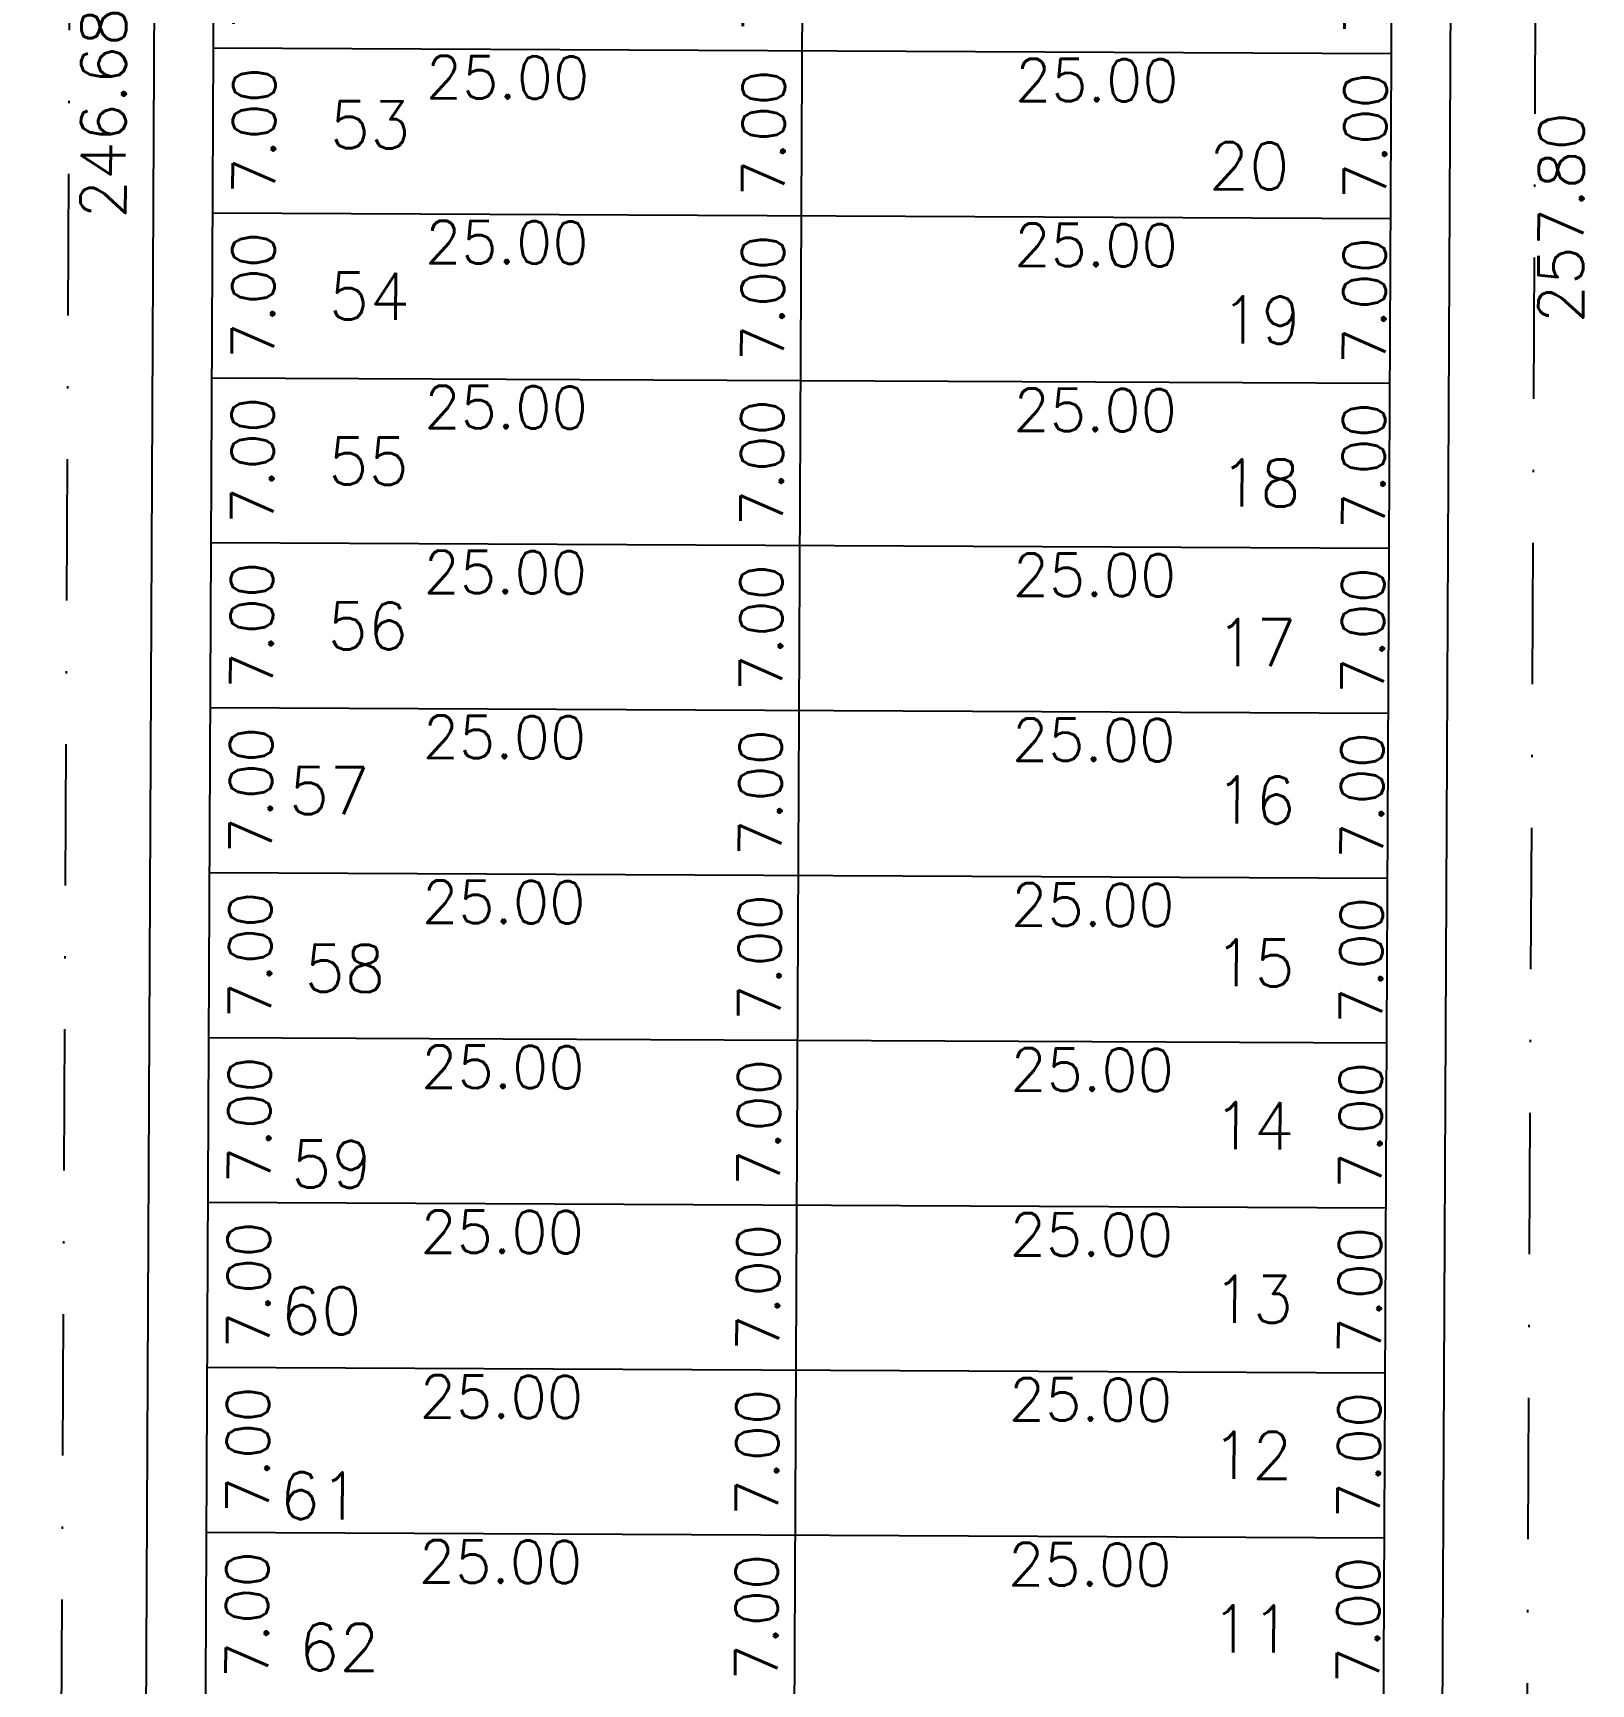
# Model space of a CAD drawing. Header units: millimetres. Extents: x -4430026 to 4783824, y 584 to 9593110.
# Drawn here: x 2548.1 to 2614.2, y 1767.5 to 1837.5 of the extents above; entities that cross this region are included whole.
import ezdxf
from ezdxf.enums import TextEntityAlignment as Align

# ---------------------------------------------------------------- set-up
doc = ezdxf.new("R2010")
doc.units = ezdxf.units.MM
doc.linetypes.add('DASHDOT', pattern=[1, 0.5, -0.25, 0, -0.25])
doc.linetypes.add('HIDDEN2', pattern=[0.1875, 0.125, -0.0625])
for name, color, linetype in [('boundary filipe', 6, 'Continuous'), ('Calçada', 1, 'Continuous'), ('Cota', 8, 'Continuous'), ('COTAS', 8, 'Continuous'), ('Lotes', 2, 'Continuous'), ('Numero de lotes', 5, 'Continuous'), ('Projeção', 8, 'HIDDEN2'), ('QUADRA', 4, 'Continuous')]:
    doc.layers.add(name, color=color, linetype=linetype)
doc.styles.add('arcad1', font='romans.shx')
doc.styles.add('ROMANS', font='romans.shx')
doc.dimstyles.new('BOLA100', dxfattribs={"dimscale": 0, "dimtxt": 1.9, "dimasz": 0.18, "dimexe": 0.18, "dimexo": 0.063, "dimgap": 0, "dimtad": 1, "dimzin": 4, "dimdsep": 46, "dimtxsty": 'ROMANS', "dimcen": 0.09, "dimse1": 1, "dimse2": 1, "dimsd1": 1, "dimsd2": 1, "dimclrt": 256, "dimaunit": 1, "dimadec": 4, "dimazin": 0, "dimtfac": 1.2, "dimtix": 1, "dimtmove": 2, "dimatfit": 3, "dimfxl": 1, "dimtvp": 2, "dimtolj": 1, "dimtzin": 4, "dimarcsym": 0})
doc.dimstyles.get("Standard").update_dxf_attribs({"dimtxt": 0.18, "dimasz": 0.18, "dimexe": 0.18, "dimexo": 0.0625, "dimgap": 0.09, "dimtad": 0, "dimtih": 1, "dimtoh": 1, "dimdec": 4, "dimzin": 0, "dimdsep": 46, "dimtxsty": 'Standard', "dimcen": 0.09, "dimadec": 0, "dimazin": 0, "dimtfac": 1, "dimtdec": 4, "dimtofl": 0, "dimtmove": 0, "dimatfit": 3, "dimfxl": 1, "dimtolj": 1, "dimtzin": 0, "dimarcsym": 0})

# ---------------------------------------------------------------- blocks, each defined once
blk = doc.blocks.new('*D14037')
at = {"layer": 'DEFPOINTS', "color": 0, "linetype": 'ByBlock'}
for p in [(2550.175, 1957.492), (2548.959, 1710.82), (2551.389, 1710.808)]:
    blk.add_point(p, dxfattribs=at)
at = {"layer": 'COTAS', "linetype": 'ByBlock', "insert": (2551.047, 1834.149), "char_height": 1.9, "attachment_point": 5, "rotation": 89.71763, "style": 'ROMANS'}
blk.add_mtext('\\A1;246.68', dxfattribs=at)
blk = doc.blocks.new('*D14038')
at = {"layer": 'DEFPOINTS', "color": 0, "linetype": 'ByBlock'}
for p in [(2612.381, 1958.608), (2611.16, 1700.815), (2613.238, 1700.805)]:
    blk.add_point(p, dxfattribs=at)
at = {"layer": 'COTAS', "linetype": 'ByBlock', "insert": (2612.898, 1829.706), "char_height": 1.9, "attachment_point": 5, "rotation": 89.72858, "style": 'ROMANS'}
blk.add_mtext('\\A1;257.80', dxfattribs=at)
blk = doc.blocks.new('*D8953')
at = {"layer": 'DEFPOINTS', "color": 0}
for p in [(2558.422, 1843.899), (2561.089, 1843.887), (2558.389, 1836.9)]:
    blk.add_point(p, dxfattribs=at)
at = {"layer": 'Cota', "color": 41, "insert": (2557.472, 1840.404), "char_height": 1.8, "attachment_point": 5, "rotation": 89.72858, "style": 'ROMANS'}
blk.add_mtext('\\A1;7.00', dxfattribs=at)
blk = doc.blocks.new('*D8954')
at = {"layer": 'DEFPOINTS', "color": 0}
for p in [(2578.636, 1843.804), (2582.706, 1843.784), (2578.602, 1836.804)]:
    blk.add_point(p, dxfattribs=at)
at = {"layer": 'Cota', "color": 41, "insert": (2579.09, 1840.302), "char_height": 1.8, "attachment_point": 5, "rotation": 89.72858, "style": 'ROMANS'}
blk.add_mtext('\\A1;7.00', dxfattribs=at)
blk = doc.blocks.new('*D8955')
at = {"layer": 'DEFPOINTS', "color": 0}
for p in [(2605.737, 1843.675), (2608.237, 1843.664), (2605.703, 1836.675)]:
    blk.add_point(p, dxfattribs=at)
at = {"layer": 'Cota', "color": 41, "insert": (2604.62, 1840.181), "char_height": 1.8, "attachment_point": 5, "rotation": 89.72858, "style": 'ROMANS'}
blk.add_mtext('\\A1;7.00', dxfattribs=at)
blk = doc.blocks.new('*D8956')
at = {"layer": 'DEFPOINTS', "color": 0}
for p in [(2555.704, 1836.912), (2580.704, 1836.794), (2580.681, 1832)]:
    blk.add_point(p, dxfattribs=at)
at = {"layer": 'Cota', "color": 41, "insert": (2568.198, 1835.659), "char_height": 1.8, "attachment_point": 5, "rotation": 359.72858, "style": 'ROMANS'}
blk.add_mtext('\\A1;25.00', dxfattribs=at)
blk = doc.blocks.new('*D8957')
at = {"layer": 'DEFPOINTS', "color": 0}
for p in [(2580.704, 1836.794), (2605.703, 1836.675), (2605.681, 1831.881)]:
    blk.add_point(p, dxfattribs=at)
at = {"layer": 'Cota', "color": 41, "insert": (2593.198, 1835.54), "char_height": 1.8, "attachment_point": 5, "rotation": 359.72858, "style": 'ROMANS'}
blk.add_mtext('\\A1;25.00', dxfattribs=at)
blk = doc.blocks.new('*D8958')
at = {"layer": 'DEFPOINTS', "color": 0}
for p in [(2558.389, 1836.9), (2561.056, 1836.887), (2558.355, 1829.9)]:
    blk.add_point(p, dxfattribs=at)
at = {"layer": 'Cota', "color": 41, "insert": (2557.439, 1833.404), "char_height": 1.8, "attachment_point": 5, "rotation": 89.72858, "style": 'ROMANS'}
blk.add_mtext('\\A1;7.00', dxfattribs=at)
blk = doc.blocks.new('*D8959')
at = {"layer": 'DEFPOINTS', "color": 0}
for p in [(2578.602, 1836.804), (2582.673, 1836.785), (2578.569, 1829.804)]:
    blk.add_point(p, dxfattribs=at)
at = {"layer": 'Cota', "color": 41, "insert": (2579.057, 1833.302), "char_height": 1.8, "attachment_point": 5, "rotation": 89.72858, "style": 'ROMANS'}
blk.add_mtext('\\A1;7.00', dxfattribs=at)
blk = doc.blocks.new('*D8960')
at = {"layer": 'DEFPOINTS', "color": 0}
for p in [(2605.703, 1836.675), (2608.203, 1836.664), (2605.67, 1829.676)]:
    blk.add_point(p, dxfattribs=at)
at = {"layer": 'Cota', "color": 41, "insert": (2604.587, 1833.181), "char_height": 1.8, "attachment_point": 5, "rotation": 89.72858, "style": 'ROMANS'}
blk.add_mtext('\\A1;7.00', dxfattribs=at)
blk = doc.blocks.new('*D8961')
at = {"layer": 'DEFPOINTS', "color": 0}
for p in [(2555.671, 1829.912), (2580.671, 1829.794), (2580.648, 1825)]:
    blk.add_point(p, dxfattribs=at)
at = {"layer": 'Cota', "color": 41, "insert": (2568.165, 1828.659), "char_height": 1.8, "attachment_point": 5, "rotation": 359.72858, "style": 'ROMANS'}
blk.add_mtext('\\A1;25.00', dxfattribs=at)
blk = doc.blocks.new('*D8962')
at = {"layer": 'DEFPOINTS', "color": 0}
for p in [(2580.671, 1829.794), (2605.67, 1829.676), (2605.648, 1824.881)]:
    blk.add_point(p, dxfattribs=at)
at = {"layer": 'Cota', "color": 41, "insert": (2593.165, 1828.541), "char_height": 1.8, "attachment_point": 5, "rotation": 359.72858, "style": 'ROMANS'}
blk.add_mtext('\\A1;25.00', dxfattribs=at)
blk = doc.blocks.new('*D8963')
at = {"layer": 'DEFPOINTS', "color": 0}
for p in [(2558.355, 1829.9), (2561.023, 1829.887), (2558.322, 1822.9)]:
    blk.add_point(p, dxfattribs=at)
at = {"layer": 'Cota', "color": 41, "insert": (2557.406, 1826.404), "char_height": 1.8, "attachment_point": 5, "rotation": 89.72858, "style": 'ROMANS'}
blk.add_mtext('\\A1;7.00', dxfattribs=at)
blk = doc.blocks.new('*D8964')
at = {"layer": 'DEFPOINTS', "color": 0}
for p in [(2578.569, 1829.804), (2582.64, 1829.785), (2578.536, 1822.804)]:
    blk.add_point(p, dxfattribs=at)
at = {"layer": 'Cota', "color": 41, "insert": (2579.024, 1826.302), "char_height": 1.8, "attachment_point": 5, "rotation": 89.72858, "style": 'ROMANS'}
blk.add_mtext('\\A1;7.00', dxfattribs=at)
blk = doc.blocks.new('*D8965')
at = {"layer": 'DEFPOINTS', "color": 0}
for p in [(2605.67, 1829.676), (2608.17, 1829.664), (2605.637, 1822.676)]:
    blk.add_point(p, dxfattribs=at)
at = {"layer": 'Cota', "color": 41, "insert": (2604.554, 1826.181), "char_height": 1.8, "attachment_point": 5, "rotation": 89.72858, "style": 'ROMANS'}
blk.add_mtext('\\A1;7.00', dxfattribs=at)
blk = doc.blocks.new('*D8966')
at = {"layer": 'DEFPOINTS', "color": 0}
for p in [(2555.638, 1822.912), (2580.637, 1822.794), (2580.615, 1818)]:
    blk.add_point(p, dxfattribs=at)
at = {"layer": 'Cota', "color": 41, "insert": (2568.132, 1821.659), "char_height": 1.8, "attachment_point": 5, "rotation": 359.72858, "style": 'ROMANS'}
blk.add_mtext('\\A1;25.00', dxfattribs=at)
blk = doc.blocks.new('*D8967')
at = {"layer": 'DEFPOINTS', "color": 0}
for p in [(2580.637, 1822.794), (2605.637, 1822.676), (2605.614, 1817.881)]:
    blk.add_point(p, dxfattribs=at)
at = {"layer": 'Cota', "color": 41, "insert": (2593.132, 1821.541), "char_height": 1.8, "attachment_point": 5, "rotation": 359.72858, "style": 'ROMANS'}
blk.add_mtext('\\A1;25.00', dxfattribs=at)
blk = doc.blocks.new('*D8968')
at = {"layer": 'DEFPOINTS', "color": 0}
for p in [(2558.322, 1822.9), (2560.989, 1822.887), (2558.289, 1815.9)]:
    blk.add_point(p, dxfattribs=at)
at = {"layer": 'Cota', "color": 41, "insert": (2557.373, 1819.404), "char_height": 1.8, "attachment_point": 5, "rotation": 89.72858, "style": 'ROMANS'}
blk.add_mtext('\\A1;7.00', dxfattribs=at)
blk = doc.blocks.new('*D8969')
at = {"layer": 'DEFPOINTS', "color": 0}
for p in [(2578.536, 1822.804), (2582.607, 1822.785), (2578.503, 1815.804)]:
    blk.add_point(p, dxfattribs=at)
at = {"layer": 'Cota', "color": 41, "insert": (2578.99, 1819.302), "char_height": 1.8, "attachment_point": 5, "rotation": 89.72858, "style": 'ROMANS'}
blk.add_mtext('\\A1;7.00', dxfattribs=at)
blk = doc.blocks.new('*D8970')
at = {"layer": 'DEFPOINTS', "color": 0}
for p in [(2605.637, 1822.676), (2608.137, 1822.664), (2605.604, 1815.676)]:
    blk.add_point(p, dxfattribs=at)
at = {"layer": 'Cota', "color": 41, "insert": (2604.521, 1819.181), "char_height": 1.8, "attachment_point": 5, "rotation": 89.72858, "style": 'ROMANS'}
blk.add_mtext('\\A1;7.00', dxfattribs=at)
blk = doc.blocks.new('*D8971')
at = {"layer": 'DEFPOINTS', "color": 0}
for p in [(2555.605, 1815.913), (2580.604, 1815.794), (2580.582, 1811)]:
    blk.add_point(p, dxfattribs=at)
at = {"layer": 'Cota', "color": 41, "insert": (2568.099, 1814.659), "char_height": 1.8, "attachment_point": 5, "rotation": 359.72858, "style": 'ROMANS'}
blk.add_mtext('\\A1;25.00', dxfattribs=at)
blk = doc.blocks.new('*D8972')
at = {"layer": 'DEFPOINTS', "color": 0}
for p in [(2580.604, 1815.794), (2605.604, 1815.676), (2605.581, 1810.882)]:
    blk.add_point(p, dxfattribs=at)
at = {"layer": 'Cota', "color": 41, "insert": (2593.098, 1814.541), "char_height": 1.8, "attachment_point": 5, "rotation": 359.72858, "style": 'ROMANS'}
blk.add_mtext('\\A1;25.00', dxfattribs=at)
blk = doc.blocks.new('*D8973')
at = {"layer": 'DEFPOINTS', "color": 0}
for p in [(2558.289, 1815.9), (2560.956, 1815.887), (2558.256, 1808.9)]:
    blk.add_point(p, dxfattribs=at)
at = {"layer": 'Cota', "color": 41, "insert": (2557.34, 1812.404), "char_height": 1.8, "attachment_point": 5, "rotation": 89.72858, "style": 'ROMANS'}
blk.add_mtext('\\A1;7.00', dxfattribs=at)
blk = doc.blocks.new('*D8974')
at = {"layer": 'DEFPOINTS', "color": 0}
for p in [(2578.503, 1815.804), (2582.574, 1815.785), (2578.47, 1808.804)]:
    blk.add_point(p, dxfattribs=at)
at = {"layer": 'Cota', "color": 41, "insert": (2578.957, 1812.302), "char_height": 1.8, "attachment_point": 5, "rotation": 89.72858, "style": 'ROMANS'}
blk.add_mtext('\\A1;7.00', dxfattribs=at)
blk = doc.blocks.new('*D8975')
at = {"layer": 'DEFPOINTS', "color": 0}
for p in [(2605.604, 1815.676), (2608.104, 1815.664), (2605.571, 1808.676)]:
    blk.add_point(p, dxfattribs=at)
at = {"layer": 'Cota', "color": 41, "insert": (2604.487, 1812.181), "char_height": 1.8, "attachment_point": 5, "rotation": 89.72858, "style": 'ROMANS'}
blk.add_mtext('\\A1;7.00', dxfattribs=at)
blk = doc.blocks.new('*D8976')
at = {"layer": 'DEFPOINTS', "color": 0}
for p in [(2555.571, 1808.913), (2580.571, 1808.794), (2580.548, 1804)]:
    blk.add_point(p, dxfattribs=at)
at = {"layer": 'Cota', "color": 41, "insert": (2568.066, 1807.659), "char_height": 1.8, "attachment_point": 5, "rotation": 359.72858, "style": 'ROMANS'}
blk.add_mtext('\\A1;25.00', dxfattribs=at)
blk = doc.blocks.new('*D8977')
at = {"layer": 'DEFPOINTS', "color": 0}
for p in [(2580.571, 1808.794), (2605.571, 1808.676), (2605.548, 1803.882)]:
    blk.add_point(p, dxfattribs=at)
at = {"layer": 'Cota', "color": 41, "insert": (2593.065, 1807.541), "char_height": 1.8, "attachment_point": 5, "rotation": 359.72858, "style": 'ROMANS'}
blk.add_mtext('\\A1;25.00', dxfattribs=at)
blk = doc.blocks.new('*D8978')
at = {"layer": 'DEFPOINTS', "color": 0}
for p in [(2558.256, 1808.9), (2560.923, 1808.887), (2558.223, 1801.9)]:
    blk.add_point(p, dxfattribs=at)
at = {"layer": 'Cota', "color": 41, "insert": (2557.307, 1805.404), "char_height": 1.8, "attachment_point": 5, "rotation": 89.72858, "style": 'ROMANS'}
blk.add_mtext('\\A1;7.00', dxfattribs=at)
blk = doc.blocks.new('*D8979')
at = {"layer": 'DEFPOINTS', "color": 0}
for p in [(2578.47, 1808.804), (2582.541, 1808.785), (2578.437, 1801.804)]:
    blk.add_point(p, dxfattribs=at)
at = {"layer": 'Cota', "color": 41, "insert": (2578.924, 1805.302), "char_height": 1.8, "attachment_point": 5, "rotation": 89.72858, "style": 'ROMANS'}
blk.add_mtext('\\A1;7.00', dxfattribs=at)
blk = doc.blocks.new('*D8980')
at = {"layer": 'DEFPOINTS', "color": 0}
for p in [(2605.571, 1808.676), (2608.071, 1808.664), (2605.538, 1801.676)]:
    blk.add_point(p, dxfattribs=at)
at = {"layer": 'Cota', "color": 41, "insert": (2604.454, 1805.181), "char_height": 1.8, "attachment_point": 5, "rotation": 89.72858, "style": 'ROMANS'}
blk.add_mtext('\\A1;7.00', dxfattribs=at)
blk = doc.blocks.new('*D8981')
at = {"layer": 'DEFPOINTS', "color": 0}
for p in [(2555.538, 1801.913), (2580.538, 1801.794), (2580.515, 1797)]:
    blk.add_point(p, dxfattribs=at)
at = {"layer": 'Cota', "color": 41, "insert": (2568.032, 1800.659), "char_height": 1.8, "attachment_point": 5, "rotation": 359.72858, "style": 'ROMANS'}
blk.add_mtext('\\A1;25.00', dxfattribs=at)
blk = doc.blocks.new('*D8982')
at = {"layer": 'DEFPOINTS', "color": 0}
for p in [(2580.538, 1801.794), (2605.538, 1801.676), (2605.515, 1796.882)]:
    blk.add_point(p, dxfattribs=at)
at = {"layer": 'Cota', "color": 41, "insert": (2593.032, 1800.541), "char_height": 1.8, "attachment_point": 5, "rotation": 359.72858, "style": 'ROMANS'}
blk.add_mtext('\\A1;25.00', dxfattribs=at)
blk = doc.blocks.new('*D8983')
at = {"layer": 'DEFPOINTS', "color": 0}
for p in [(2558.223, 1801.9), (2560.89, 1801.887), (2558.19, 1794.9)]:
    blk.add_point(p, dxfattribs=at)
at = {"layer": 'Cota', "color": 41, "insert": (2557.273, 1798.404), "char_height": 1.8, "attachment_point": 5, "rotation": 89.72858, "style": 'ROMANS'}
blk.add_mtext('\\A1;7.00', dxfattribs=at)
blk = doc.blocks.new('*D8984')
at = {"layer": 'DEFPOINTS', "color": 0}
for p in [(2578.437, 1801.804), (2582.507, 1801.785), (2578.403, 1794.804)]:
    blk.add_point(p, dxfattribs=at)
at = {"layer": 'Cota', "color": 41, "insert": (2578.891, 1798.302), "char_height": 1.8, "attachment_point": 5, "rotation": 89.72858, "style": 'ROMANS'}
blk.add_mtext('\\A1;7.00', dxfattribs=at)
blk = doc.blocks.new('*D8985')
at = {"layer": 'DEFPOINTS', "color": 0}
for p in [(2605.538, 1801.676), (2608.038, 1801.664), (2605.504, 1794.676)]:
    blk.add_point(p, dxfattribs=at)
at = {"layer": 'Cota', "color": 41, "insert": (2604.421, 1798.181), "char_height": 1.8, "attachment_point": 5, "rotation": 89.72858, "style": 'ROMANS'}
blk.add_mtext('\\A1;7.00', dxfattribs=at)
blk = doc.blocks.new('*D8986')
at = {"layer": 'DEFPOINTS', "color": 0}
for p in [(2555.505, 1794.913), (2580.505, 1794.794), (2580.482, 1790)]:
    blk.add_point(p, dxfattribs=at)
at = {"layer": 'Cota', "color": 41, "insert": (2567.999, 1793.659), "char_height": 1.8, "attachment_point": 5, "rotation": 359.72858, "style": 'ROMANS'}
blk.add_mtext('\\A1;25.00', dxfattribs=at)
blk = doc.blocks.new('*D8987')
at = {"layer": 'DEFPOINTS', "color": 0}
for p in [(2580.505, 1794.794), (2605.504, 1794.676), (2605.482, 1789.882)]:
    blk.add_point(p, dxfattribs=at)
at = {"layer": 'Cota', "color": 41, "insert": (2592.999, 1793.541), "char_height": 1.8, "attachment_point": 5, "rotation": 359.72858, "style": 'ROMANS'}
blk.add_mtext('\\A1;25.00', dxfattribs=at)
blk = doc.blocks.new('*D8988')
at = {"layer": 'DEFPOINTS', "color": 0}
for p in [(2558.19, 1794.9), (2560.857, 1794.887), (2558.157, 1787.9)]:
    blk.add_point(p, dxfattribs=at)
at = {"layer": 'Cota', "color": 41, "insert": (2557.24, 1791.405), "char_height": 1.8, "attachment_point": 5, "rotation": 89.72858, "style": 'ROMANS'}
blk.add_mtext('\\A1;7.00', dxfattribs=at)
blk = doc.blocks.new('*D8989')
at = {"layer": 'DEFPOINTS', "color": 0}
for p in [(2578.403, 1794.804), (2582.474, 1794.785), (2578.37, 1787.804)]:
    blk.add_point(p, dxfattribs=at)
at = {"layer": 'Cota', "color": 41, "insert": (2578.858, 1791.302), "char_height": 1.8, "attachment_point": 5, "rotation": 89.72858, "style": 'ROMANS'}
blk.add_mtext('\\A1;7.00', dxfattribs=at)
blk = doc.blocks.new('*D8990')
at = {"layer": 'DEFPOINTS', "color": 0}
for p in [(2605.504, 1794.676), (2608.004, 1794.664), (2605.471, 1787.676)]:
    blk.add_point(p, dxfattribs=at)
at = {"layer": 'Cota', "color": 41, "insert": (2604.388, 1791.181), "char_height": 1.8, "attachment_point": 5, "rotation": 89.72858, "style": 'ROMANS'}
blk.add_mtext('\\A1;7.00', dxfattribs=at)
blk = doc.blocks.new('*D8991')
at = {"layer": 'DEFPOINTS', "color": 0}
for p in [(2555.472, 1787.913), (2580.472, 1787.794), (2580.449, 1783)]:
    blk.add_point(p, dxfattribs=at)
at = {"layer": 'Cota', "color": 41, "insert": (2567.966, 1786.659), "char_height": 1.8, "attachment_point": 5, "rotation": 359.72858, "style": 'ROMANS'}
blk.add_mtext('\\A1;25.00', dxfattribs=at)
blk = doc.blocks.new('*D8992')
at = {"layer": 'DEFPOINTS', "color": 0}
for p in [(2580.472, 1787.794), (2605.471, 1787.676), (2605.449, 1782.882)]:
    blk.add_point(p, dxfattribs=at)
at = {"layer": 'Cota', "color": 41, "insert": (2592.966, 1786.541), "char_height": 1.8, "attachment_point": 5, "rotation": 359.72858, "style": 'ROMANS'}
blk.add_mtext('\\A1;25.00', dxfattribs=at)
blk = doc.blocks.new('*D8993')
at = {"layer": 'DEFPOINTS', "color": 0}
for p in [(2558.157, 1787.9), (2560.824, 1787.887), (2558.123, 1780.9)]:
    blk.add_point(p, dxfattribs=at)
at = {"layer": 'Cota', "color": 41, "insert": (2557.207, 1784.405), "char_height": 1.8, "attachment_point": 5, "rotation": 89.72858, "style": 'ROMANS'}
blk.add_mtext('\\A1;7.00', dxfattribs=at)
blk = doc.blocks.new('*D8994')
at = {"layer": 'DEFPOINTS', "color": 0}
for p in [(2578.37, 1787.804), (2582.441, 1787.785), (2578.337, 1780.804)]:
    blk.add_point(p, dxfattribs=at)
at = {"layer": 'Cota', "color": 41, "insert": (2578.825, 1784.302), "char_height": 1.8, "attachment_point": 5, "rotation": 89.72858, "style": 'ROMANS'}
blk.add_mtext('\\A1;7.00', dxfattribs=at)
blk = doc.blocks.new('*D8995')
at = {"layer": 'DEFPOINTS', "color": 0}
for p in [(2605.471, 1787.676), (2607.971, 1787.664), (2605.438, 1780.676)]:
    blk.add_point(p, dxfattribs=at)
at = {"layer": 'Cota', "color": 41, "insert": (2604.355, 1784.181), "char_height": 1.8, "attachment_point": 5, "rotation": 89.72858, "style": 'ROMANS'}
blk.add_mtext('\\A1;7.00', dxfattribs=at)
blk = doc.blocks.new('*D8996')
at = {"layer": 'DEFPOINTS', "color": 0}
for p in [(2555.439, 1780.913), (2580.438, 1780.794), (2580.416, 1776)]:
    blk.add_point(p, dxfattribs=at)
at = {"layer": 'Cota', "color": 41, "insert": (2567.933, 1779.66), "char_height": 1.8, "attachment_point": 5, "rotation": 359.72858, "style": 'ROMANS'}
blk.add_mtext('\\A1;25.00', dxfattribs=at)
blk = doc.blocks.new('*D8997')
at = {"layer": 'DEFPOINTS', "color": 0}
for p in [(2580.438, 1780.794), (2605.438, 1780.676), (2605.415, 1775.882)]:
    blk.add_point(p, dxfattribs=at)
at = {"layer": 'Cota', "color": 41, "insert": (2592.933, 1779.541), "char_height": 1.8, "attachment_point": 5, "rotation": 359.72858, "style": 'ROMANS'}
blk.add_mtext('\\A1;25.00', dxfattribs=at)
blk = doc.blocks.new('*D8998')
at = {"layer": 'DEFPOINTS', "color": 0}
for p in [(2558.123, 1780.9), (2560.79, 1780.888), (2558.09, 1773.9)]:
    blk.add_point(p, dxfattribs=at)
at = {"layer": 'Cota', "color": 41, "insert": (2557.174, 1777.405), "char_height": 1.8, "attachment_point": 5, "rotation": 89.72858, "style": 'ROMANS'}
blk.add_mtext('\\A1;7.00', dxfattribs=at)
blk = doc.blocks.new('*D8999')
at = {"layer": 'DEFPOINTS', "color": 0}
for p in [(2578.337, 1780.804), (2582.408, 1780.785), (2578.304, 1773.805)]:
    blk.add_point(p, dxfattribs=at)
at = {"layer": 'Cota', "color": 41, "insert": (2578.791, 1777.302), "char_height": 1.8, "attachment_point": 5, "rotation": 89.72858, "style": 'ROMANS'}
blk.add_mtext('\\A1;7.00', dxfattribs=at)
blk = doc.blocks.new('*D9000')
at = {"layer": 'DEFPOINTS', "color": 0}
for p in [(2605.438, 1780.676), (2607.938, 1780.664), (2605.405, 1773.676)]:
    blk.add_point(p, dxfattribs=at)
at = {"layer": 'Cota', "color": 41, "insert": (2604.322, 1777.181), "char_height": 1.8, "attachment_point": 5, "rotation": 89.72858, "style": 'ROMANS'}
blk.add_mtext('\\A1;7.00', dxfattribs=at)
blk = doc.blocks.new('*D9001')
at = {"layer": 'DEFPOINTS', "color": 0}
for p in [(2555.406, 1773.913), (2580.405, 1773.795), (2580.383, 1769)]:
    blk.add_point(p, dxfattribs=at)
at = {"layer": 'Cota', "color": 41, "insert": (2567.9, 1772.66), "char_height": 1.8, "attachment_point": 5, "rotation": 359.72858, "style": 'ROMANS'}
blk.add_mtext('\\A1;25.00', dxfattribs=at)
blk = doc.blocks.new('*D9002')
at = {"layer": 'DEFPOINTS', "color": 0}
for p in [(2580.405, 1773.795), (2605.405, 1773.676), (2605.382, 1768.882)]:
    blk.add_point(p, dxfattribs=at)
at = {"layer": 'Cota', "color": 41, "insert": (2592.899, 1772.541), "char_height": 1.8, "attachment_point": 5, "rotation": 359.72858, "style": 'ROMANS'}
blk.add_mtext('\\A1;25.00', dxfattribs=at)
blk = doc.blocks.new('*D9003')
at = {"layer": 'DEFPOINTS', "color": 0}
for p in [(2558.09, 1773.9), (2560.757, 1773.888), (2558.057, 1766.9)]:
    blk.add_point(p, dxfattribs=at)
at = {"layer": 'Cota', "color": 41, "insert": (2557.141, 1770.405), "char_height": 1.8, "attachment_point": 5, "rotation": 89.72858, "style": 'ROMANS'}
blk.add_mtext('\\A1;7.00', dxfattribs=at)
blk = doc.blocks.new('*D9004')
at = {"layer": 'DEFPOINTS', "color": 0}
for p in [(2578.304, 1773.805), (2582.375, 1773.785), (2578.271, 1766.805)]:
    blk.add_point(p, dxfattribs=at)
at = {"layer": 'Cota', "color": 41, "insert": (2578.758, 1770.302), "char_height": 1.8, "attachment_point": 5, "rotation": 89.72858, "style": 'ROMANS'}
blk.add_mtext('\\A1;7.00', dxfattribs=at)
blk = doc.blocks.new('*D9005')
at = {"layer": 'DEFPOINTS', "color": 0}
for p in [(2605.405, 1773.676), (2607.905, 1773.664), (2605.372, 1766.676)]:
    blk.add_point(p, dxfattribs=at)
at = {"layer": 'Cota', "color": 41, "insert": (2604.288, 1770.181), "char_height": 1.8, "attachment_point": 5, "rotation": 89.72858, "style": 'ROMANS'}
blk.add_mtext('\\A1;7.00', dxfattribs=at)

msp = doc.modelspace()

# ---------------------------------------------------------------- linework, layer by layer
at = {"layer": 'boundary filipe', "linetype": 'ByBlock', "elevation": 2.439}
msp.add_lwpolyline([(2555.132, 1716.215), (2605.112, 1711.873), (2606.252, 1952.397), (2556.247, 1951.5)], close=True, dxfattribs=at)
at = {"layer": 'Calçada'}
for p, q in [((2607.63, 1715.638, 2.439), (2608.735, 1948.805, 2.439)), ((2552.647, 1719.431, 2.439), (2553.731, 1948.091, 2.439))]:
    msp.add_line(p, q, dxfattribs=at)
at = {"layer": 'Lotes'}
for p, q in [((2580.239, 1738.795, 2.439), (2581.249, 1951.949, 2.439)), ((2555.704, 1836.912, 2.439), (2605.703, 1836.675, 2.439)), ((2555.671, 1829.912, 2.439), (2605.67, 1829.676, 2.439)), ((2555.638, 1822.912, 2.439), (2605.637, 1822.676, 2.439)), ((2555.605, 1815.913, 2.439), (2605.604, 1815.676, 2.439)), ((2555.571, 1808.913, 2.439), (2605.571, 1808.676, 2.439)), ((2555.538, 1801.913, 2.439), (2605.538, 1801.676, 2.439)), ((2555.505, 1794.913, 2.439), (2605.504, 1794.676, 2.439)), ((2555.472, 1787.913, 2.439), (2605.471, 1787.676, 2.439)), ((2555.439, 1780.913, 2.439), (2605.438, 1780.676, 2.439)), ((2555.406, 1773.913, 2.439), (2605.405, 1773.676, 2.439))]:
    msp.add_line(p, q, dxfattribs=at)
at = {"layer": 'Projeção', "linetype": 'DASHDOT', "ltscale": 12}
for p, q in [((2548.06, 1510.963, 2.439), (2550.195, 1961.633, 2.439)), ((2610.244, 1507.413, 2.439), (2612.381, 1958.608, 2.439))]:
    msp.add_line(p, q, dxfattribs=at)
at = {"layer": 'QUADRA', "linetype": 'ByBlock', "elevation": 2.439}
msp.add_lwpolyline([(2605.112, 1711.873), (2606.252, 1952.397), (2556.247, 1951.5), (2555.132, 1716.215, 0.003275)], format="xyb", close=True, dxfattribs=at)

# ---------------------------------------------------------------- texts
at = {"layer": 'Numero de lotes', "style": 'arcad1'}
for s, p in [('53', (2562.365, 1833.649, 2.439)), ('20', (2599.664, 1831.905, 2.439)), ('54', (2562.33, 1826.375, 2.439)), ('19', (2600.162, 1825.358, 2.439)), ('55', (2562.297, 1819.375, 2.439)), ('18', (2600.129, 1818.448, 2.439)), ('56', (2562.264, 1812.375, 2.439)), ('17', (2599.953, 1811.667, 2.439)), ('57', (2560.632, 1805.384, 2.439)), ('16', (2599.921, 1804.987, 2.439)), ('58', (2561.294, 1797.844, 2.439)), ('15', (2599.888, 1798.077, 2.439)), ('14', (2599.856, 1791.167, 2.439)), ('59', (2560.731, 1789.532, 2.439)), ('13', (2599.821, 1783.796, 2.439)), ('60', (2560.279, 1783.312, 2.439)), ('12', (2599.789, 1777.177, 2.439)), ('61', (2560.237, 1775.456, 2.439)), ('11', (2599.755, 1769.806, 2.439)), ('62', (2561.052, 1769.032, 2.439))]:
    msp.add_text(s, height=2, rotation=359.72858, dxfattribs=at).set_placement(p, align=Align.MIDDLE_CENTER)

# ---------------------------------------------------------------- dimensions: what is measured, and where the dimension line sits
at = {"layer": 'Cota'}
for p1, p2, distance, picture, middle in [((2558.389, 1836.9, 2.439), (2558.422, 1843.899, 2.439), -2.667, '*D8953', (2557.472, 1840.404, 2.439)), ((2578.602, 1836.804, 2.439), (2578.636, 1843.804, 2.439), -4.071, '*D8954', (2579.09, 1840.302, 2.439)), ((2605.703, 1836.675, 2.439), (2605.737, 1843.675, 2.439), -2.5, '*D8955', (2604.62, 1840.181, 2.439)), ((2555.704, 1836.912, 2.439), (2580.704, 1836.794, 2.439), -4.794, '*D8956', (2568.198, 1835.659, 2.439)), ((2558.355, 1829.9, 2.439), (2558.389, 1836.9, 2.439), -2.667, '*D8958', (2557.439, 1833.404, 2.439)), ((2578.569, 1829.804, 2.439), (2578.602, 1836.804, 2.439), -4.071, '*D8959', (2579.057, 1833.302, 2.439)), ((2605.67, 1829.676, 2.439), (2605.703, 1836.675, 2.439), -2.5, '*D8960', (2604.587, 1833.181, 2.439)), ((2555.671, 1829.912, 2.439), (2580.671, 1829.794, 2.439), -4.794, '*D8961', (2568.165, 1828.659, 2.439)), ((2558.322, 1822.9, 2.439), (2558.355, 1829.9, 2.439), -2.667, '*D8963', (2557.406, 1826.404, 2.439)), ((2578.536, 1822.804, 2.439), (2578.569, 1829.804, 2.439), -4.071, '*D8964', (2579.024, 1826.302, 2.439)), ((2605.637, 1822.676, 2.439), (2605.67, 1829.676, 2.439), -2.5, '*D8965', (2604.554, 1826.181, 2.439)), ((2555.638, 1822.912, 2.439), (2580.637, 1822.794, 2.439), -4.794, '*D8966', (2568.132, 1821.659, 2.439)), ((2558.289, 1815.9, 2.439), (2558.322, 1822.9, 2.439), -2.667, '*D8968', (2557.373, 1819.404, 2.439)), ((2578.503, 1815.804, 2.439), (2578.536, 1822.804, 2.439), -4.071, '*D8969', (2578.99, 1819.302, 2.439)), ((2605.604, 1815.676, 2.439), (2605.637, 1822.676, 2.439), -2.5, '*D8970', (2604.521, 1819.181, 2.439)), ((2555.605, 1815.913, 2.439), (2580.604, 1815.794, 2.439), -4.794, '*D8971', (2568.099, 1814.659, 2.439)), ((2558.256, 1808.9, 2.439), (2558.289, 1815.9, 2.439), -2.667, '*D8973', (2557.34, 1812.404, 2.439)), ((2578.47, 1808.804, 2.439), (2578.503, 1815.804, 2.439), -4.071, '*D8974', (2578.957, 1812.302, 2.439)), ((2605.571, 1808.676, 2.439), (2605.604, 1815.676, 2.439), -2.5, '*D8975', (2604.487, 1812.181, 2.439)), ((2555.571, 1808.913, 2.439), (2580.571, 1808.794, 2.439), -4.794, '*D8976', (2568.066, 1807.659, 2.439)), ((2558.223, 1801.9, 2.439), (2558.256, 1808.9, 2.439), -2.667, '*D8978', (2557.307, 1805.404, 2.439)), ((2578.437, 1801.804, 2.439), (2578.47, 1808.804, 2.439), -4.071, '*D8979', (2578.924, 1805.302, 2.439)), ((2605.538, 1801.676, 2.439), (2605.571, 1808.676, 2.439), -2.5, '*D8980', (2604.454, 1805.181, 2.439)), ((2555.538, 1801.913, 2.439), (2580.538, 1801.794, 2.439), -4.794, '*D8981', (2568.032, 1800.659, 2.439)), ((2558.19, 1794.9, 2.439), (2558.223, 1801.9, 2.439), -2.667, '*D8983', (2557.273, 1798.404, 2.439)), ((2578.403, 1794.804, 2.439), (2578.437, 1801.804, 2.439), -4.071, '*D8984', (2578.891, 1798.302, 2.439)), ((2605.504, 1794.676, 2.439), (2605.538, 1801.676, 2.439), -2.5, '*D8985', (2604.421, 1798.181, 2.439)), ((2555.505, 1794.913, 2.439), (2580.505, 1794.794, 2.439), -4.794, '*D8986', (2567.999, 1793.659, 2.439)), ((2558.157, 1787.9, 2.439), (2558.19, 1794.9, 2.439), -2.667, '*D8988', (2557.24, 1791.405, 2.439)), ((2578.37, 1787.804, 2.439), (2578.403, 1794.804, 2.439), -4.071, '*D8989', (2578.858, 1791.302, 2.439)), ((2605.471, 1787.676, 2.439), (2605.504, 1794.676, 2.439), -2.5, '*D8990', (2604.388, 1791.181, 2.439)), ((2555.472, 1787.913, 2.439), (2580.472, 1787.794, 2.439), -4.794, '*D8991', (2567.966, 1786.659, 2.439)), ((2558.123, 1780.9, 2.439), (2558.157, 1787.9, 2.439), -2.667, '*D8993', (2557.207, 1784.405, 2.439)), ((2578.337, 1780.804, 2.439), (2578.37, 1787.804, 2.439), -4.071, '*D8994', (2578.825, 1784.302, 2.439)), ((2605.438, 1780.676, 2.439), (2605.471, 1787.676, 2.439), -2.5, '*D8995', (2604.355, 1784.181, 2.439)), ((2555.439, 1780.913, 2.439), (2580.438, 1780.794, 2.439), -4.794, '*D8996', (2567.933, 1779.66, 2.439)), ((2558.09, 1773.9, 2.439), (2558.123, 1780.9, 2.439), -2.667, '*D8998', (2557.174, 1777.405, 2.439)), ((2578.304, 1773.805, 2.439), (2578.337, 1780.804, 2.439), -4.071, '*D8999', (2578.791, 1777.302, 2.439)), ((2605.405, 1773.676, 2.439), (2605.438, 1780.676, 2.439), -2.5, '*D9000', (2604.322, 1777.181, 2.439)), ((2555.406, 1773.913, 2.439), (2580.405, 1773.795, 2.439), -4.794, '*D9001', (2567.9, 1772.66, 2.439)), ((2558.057, 1766.9, 2.439), (2558.09, 1773.9, 2.439), -2.667, '*D9003', (2557.141, 1770.405, 2.439)), ((2578.271, 1766.805, 2.439), (2578.304, 1773.805, 2.439), -4.071, '*D9004', (2578.758, 1770.302, 2.439)), ((2605.372, 1766.676, 2.439), (2605.405, 1773.676, 2.439), -2.5, '*D9005', (2604.288, 1770.181, 2.439))]:
    dim = msp.add_aligned_dim(p1=p1, p2=p2, distance=distance, dimstyle='Standard', override={"dimtxt": 1.8, "dimexo": 0.063, "dimgap": 0, "dimtih": 0, "dimtoh": 0, "dimdec": 2, "dimzin": 4, "dimtxsty": 'ROMANS', "dimse1": 1, "dimse2": 1, "dimsd1": 1, "dimsd2": 1, "dimclrt": 41, "dimtfac": 1.2, "dimtdec": 2, "dimtix": 1, "dimtofl": 1, "dimtmove": 2, "dimfxl": 0.18, "dimfxlon": 1, "dimtvp": 2, "dimtzin": 4}, dxfattribs=at)
    dim.commit()
    dim.dimension.update_dxf_attribs({"geometry": picture, "text_midpoint": middle})
for base, p1, p2, picture, middle in [((2605.681, 1831.881, 2.439), (2580.704, 1836.794, 2.439), (2605.703, 1836.675, 2.439), '*D8957', (2593.198, 1835.54, 2.439)), ((2605.648, 1824.881, 2.439), (2580.671, 1829.794, 2.439), (2605.67, 1829.676, 2.439), '*D8962', (2593.165, 1828.541, 2.439)), ((2605.614, 1817.881, 2.439), (2580.637, 1822.794, 2.439), (2605.637, 1822.676, 2.439), '*D8967', (2593.132, 1821.541, 2.439)), ((2605.581, 1810.882, 2.439), (2580.604, 1815.794, 2.439), (2605.604, 1815.676, 2.439), '*D8972', (2593.098, 1814.541, 2.439)), ((2605.548, 1803.882, 2.439), (2580.571, 1808.794, 2.439), (2605.571, 1808.676, 2.439), '*D8977', (2593.065, 1807.541, 2.439)), ((2605.515, 1796.882, 2.439), (2580.538, 1801.794, 2.439), (2605.538, 1801.676, 2.439), '*D8982', (2593.032, 1800.541, 2.439)), ((2605.482, 1789.882, 2.439), (2580.505, 1794.794, 2.439), (2605.504, 1794.676, 2.439), '*D8987', (2592.999, 1793.541, 2.439)), ((2605.449, 1782.882, 2.439), (2580.472, 1787.794, 2.439), (2605.471, 1787.676, 2.439), '*D8992', (2592.966, 1786.541, 2.439)), ((2605.415, 1775.882, 2.439), (2580.438, 1780.794, 2.439), (2605.438, 1780.676, 2.439), '*D8997', (2592.933, 1779.541, 2.439)), ((2605.382, 1768.882, 2.439), (2580.405, 1773.795, 2.439), (2605.405, 1773.676, 2.439), '*D9002', (2592.899, 1772.541, 2.439))]:
    dim = msp.add_linear_dim(base=base, p1=p1, p2=p2, angle=179.72858, dimstyle='Standard', override={"dimtxt": 1.8, "dimexo": 0.063, "dimgap": 0, "dimtih": 0, "dimtoh": 0, "dimdec": 2, "dimzin": 4, "dimtxsty": 'ROMANS', "dimse1": 1, "dimse2": 1, "dimsd1": 1, "dimsd2": 1, "dimclrt": 41, "dimtfac": 1.2, "dimtdec": 2, "dimtix": 1, "dimtofl": 1, "dimtmove": 2, "dimfxl": 0.18, "dimfxlon": 1, "dimtvp": 2, "dimtzin": 4}, dxfattribs=at)
    dim.commit()
    dim.dimension.update_dxf_attribs({"geometry": picture, "text_midpoint": middle})
at = {"layer": 'COTAS', "linetype": 'ByBlock'}
for p1, p2, distance, picture, middle in [((2612.381, 1958.608, 2.439), (2611.16, 1700.815, 2.439), 2.078, '*D14038', (2612.898, 1829.706, 2.439)), ((2550.1751, 1957.4923, 2.4392), (2548.9594, 1710.8197, 2.4392), 2.4299, '*D14037', (2551.0472, 1834.1487, 2.4392))]:
    dim = msp.add_aligned_dim(p1=p1, p2=p2, distance=distance, dimstyle='BOLA100', override={"dimscale": 1, "dimfxl": 0.18}, dxfattribs=at)
    dim.commit()
    dim.dimension.update_dxf_attribs({"geometry": picture, "text_midpoint": middle})

doc.saveas('drawing.dxf')
